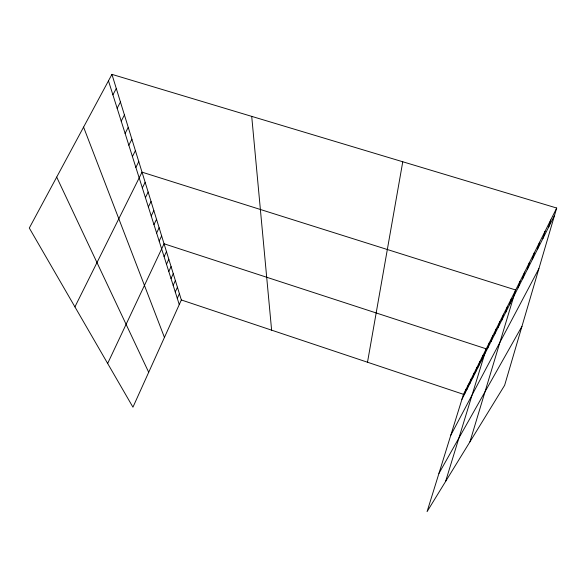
<?xml version="1.0" encoding="UTF-8"?>
<svg xmlns="http://www.w3.org/2000/svg" width="586" height="586" viewBox="0 0 586 586"><rect width="100%" height="100%" fill="white"/><g stroke="black" fill="none" stroke-linecap="round" stroke-linejoin="round"><path stroke-width="0.88" d="M367.503 362.229L402.765 161.765M556.7 208.03L504.634 385.317L427.077 511.629L463.489 394.334L556.7 208.03L111.941 74.371L29.3 228.035L132.949 407.175L181.345 299.966L111.941 74.371M542.9 238.524L545.009 231.389M548.577 227.251L550.715 219.992M532.315 259.547L534.366 252.669M537.487 249.277L539.567 242.274M522.639 278.768L524.631 272.124M527.371 269.37L529.392 262.609M469.921 441.844L515.695 289.989L142.024 172.159L74.92 306.888M518.105 287.777L520.068 281.243M501.726 320.308L503.586 314.191M505.579 312.653L507.461 306.441M509.586 304.698L511.497 298.384M494.452 334.752L496.261 328.827M498.019 327.669L499.851 321.648M481.333 360.815L483.047 355.241M445.572 481.502L486.248 348.846L164.058 243.783L107.656 363.466M487.706 348.157L489.464 342.414M491.017 341.579L492.804 335.741M472.448 378.461L474.096 373.128M475.305 372.784L476.975 367.371M478.264 366.909L479.956 361.416M464.427 394.4L466.009 389.287M467.013 389.265L468.617 384.079M469.686 383.955L471.312 378.695M177.294 298.377L179.419 293.696M175.273 291.975L177.426 287.235M173.178 285.367L175.375 280.569M171.024 278.548L173.258 273.684M168.797 271.501L171.075 266.579M166.49 264.22L168.812 259.232M164.109 256.697L166.475 251.643M159.172 241.088L161.633 235.894M156.616 233.001L159.121 227.734M153.964 224.621L156.528 219.289M151.217 215.948L153.832 210.542M148.375 206.953L151.042 201.467M145.423 197.621L148.148 192.061M142.361 187.938L145.145 182.297M135.871 167.42L138.779 161.619M461.922 399.374L554.524 215.428M132.429 156.543L135.41 150.661M128.847 145.218L131.901 139.248M125.111 133.425L128.239 127.36M121.221 121.119L124.43 114.959M117.156 108.271L120.445 102.023M450.788 435.252L538.9 268.637M112.915 94.851L116.284 88.508M438.943 473.4L521.958 326.321M181.345 299.966L463.489 394.334M56.688 177.104L148.698 372.286M83.578 127.103L164.439 337.419M108.469 80.824L179.257 304.581M251.716 116.38L271.618 330.16"/></g></svg>
